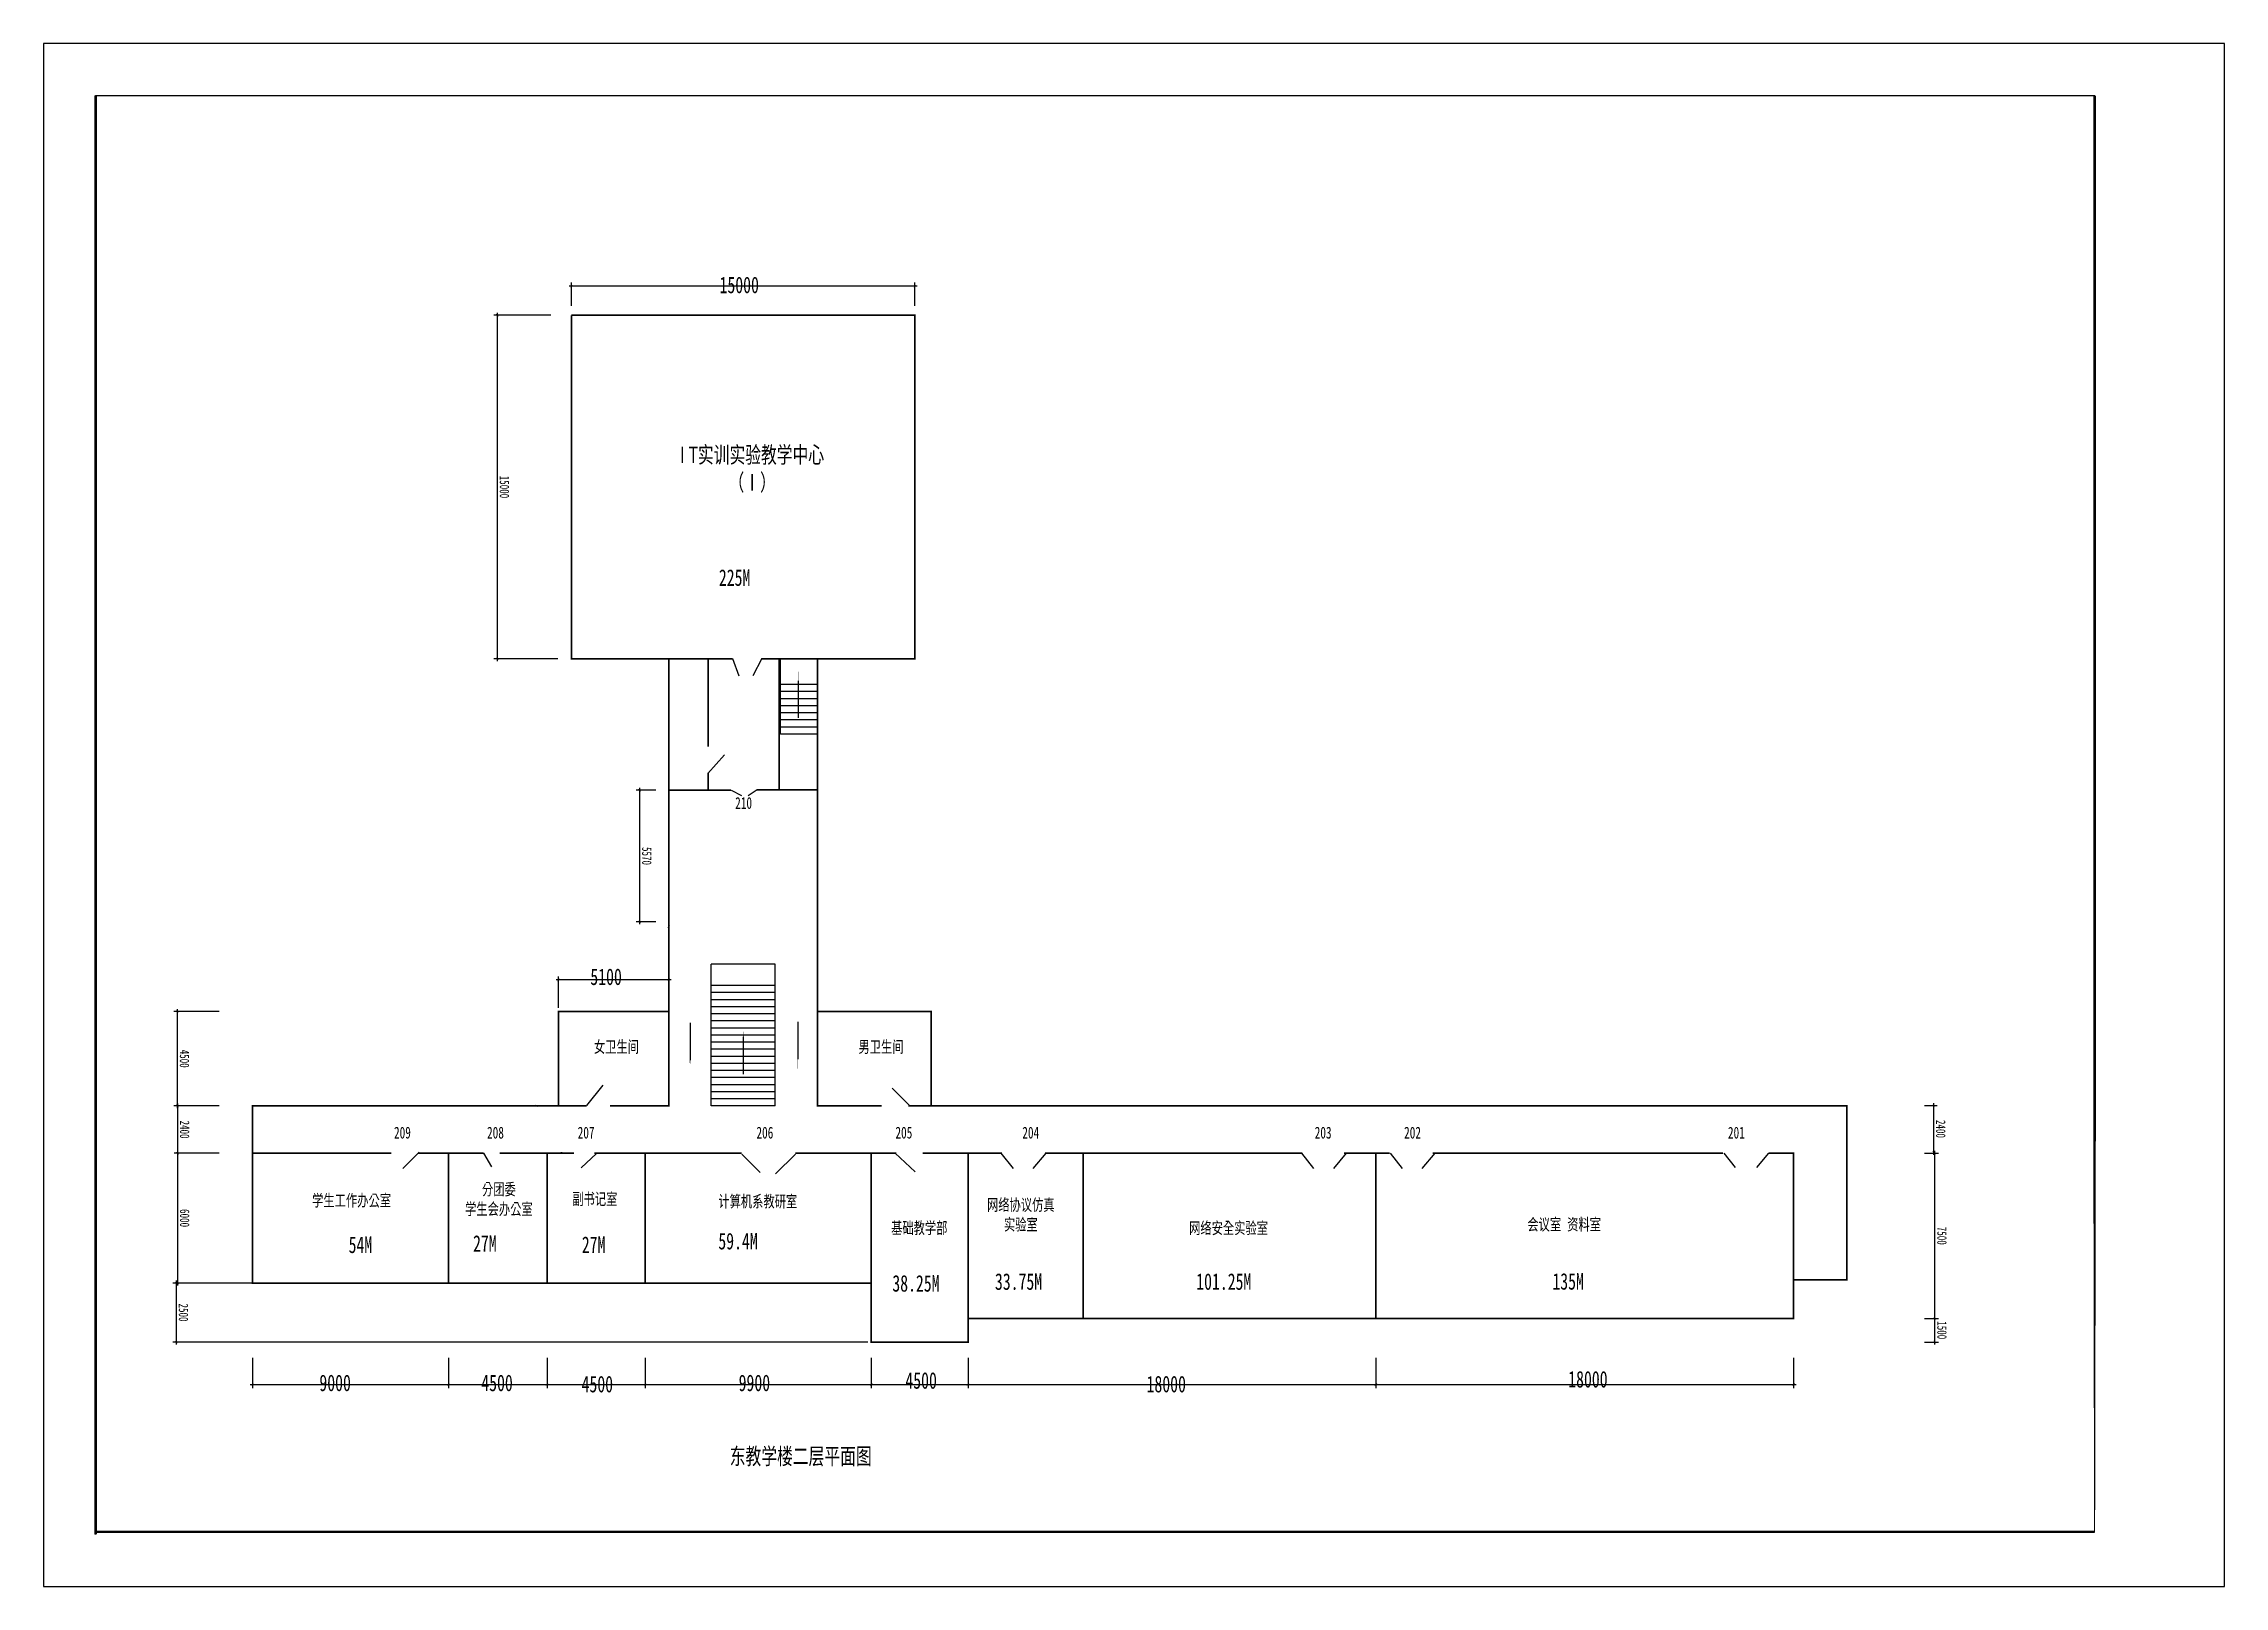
# Model space of a CAD drawing. Extents: x 130045 to 222445, y 75982 to 141322.
import ezdxf

# ---------------------------------------------------------------- set-up
doc = ezdxf.new("R2010")
doc.units = 0
doc.layers.get('0').update_dxf_attribs({"linetype": 'CONTINUOUS'})
doc.layers.get('DEFPOINTS').update_dxf_attribs({"linetype": 'CONTINUOUS'})
doc.layers.add('其他', color=4, linetype='CONTINUOUS')
doc.styles.add('1', font='', dxfattribs={"width": 0.7, "height": 400})
doc.styles.get("Standard").update_dxf_attribs({"font": '', "width": 0.7, "height": 700})
doc.styles.get('1').set_extended_font_data('FangSong_GB2312')
doc.styles.get('Standard').set_extended_font_data('FangSong_GB2312')

# ---------------------------------------------------------------- blocks, each defined once
blk = doc.blocks.new('_ARCHTICK')
at = {"color": 0, "linetype": 'ByBlock', "const_width": 0.15}
blk.add_lwpolyline([(-0.5, -0.5), (0.5, 0.5)], dxfattribs=at)

msp = doc.modelspace()

# ---------------------------------------------------------------- linework, layer by layer
at = {"color": 0, "linetype": 'ByBlock'}
for p, q in [((167060, 131050), (152310, 131050)), ((152410, 130212), (152410, 131200)), ((166960, 130212), (166960, 131200)), ((151530, 129820), (149121, 129820)), ((149271, 115170), (149271, 129920)), ((151530, 115270), (149121, 115270)), ((151530, 115270), (150842, 115270)), ((151835, 115270), (150901, 115270)), ((155987, 109700), (155152, 109700)), ((155302, 104030), (155302, 109800)), ((156530, 104280), (156530, 105681)), ((155987, 104130), (155152, 104130)), ((156635, 101667), (151765, 101667)), ((151865, 100480), (151865, 101817)), ((156535, 100480), (156535, 101817)), ((137484, 100330), (135564, 100330)), ((135714, 96230), (135714, 100430)), ((137484, 96330), (135564, 96330)), ((137484, 96330), (135571, 96330)), ((135721, 96430), (135721, 94230)), ((151715, 96330), (150781, 96330)), ((209738, 96354), (210278, 96354)), ((210128, 94254), (210128, 96454)), ((137484, 94330), (135571, 94330)), ((135721, 94430), (135721, 88730)), ((209738, 94330), (210328, 94330)), ((210178, 87230), (210178, 94430)), ((164965, 88830), (135521, 88830)), ((137484, 88830), (135571, 88830)), ((135671, 86230), (135671, 88930)), ((209738, 87330), (210328, 87330)), ((209738, 87330), (210328, 87330)), ((210178, 86230), (210178, 87430)), ((164965, 86330), (135521, 86330)), ((209738, 86330), (210328, 86330)), ((138895, 85656), (138895, 84379)), ((147195, 85656), (147195, 84379)), ((151375, 85656), (151375, 84382)), ((155535, 85656), (155535, 84382)), ((165115, 85656), (165115, 84382)), ((169215, 85656), (169215, 84379)), ((169215, 85656), (169215, 84382)), ((186495, 85656), (186495, 84379)), ((204195, 85656), (204195, 84382)), ((138795, 84529), (147295, 84529)), ((147085, 84532), (151475, 84532)), ((151275, 84532), (155635, 84532)), ((155435, 84532), (165215, 84532)), ((165015, 84532), (169315, 84532)), ((169115, 84529), (186595, 84529)), ((186395, 84532), (204295, 84532))]:
    msp.add_line(p, q, dxfattribs=at)
at = {"layer": 'DEFPOINTS', "color": 0, "linetype": 'ByBlock'}
for p in [(152410, 131050), (149271, 129820), (152410, 129820), (152410, 129820), (166960, 129820), (151051, 115270), (151985, 115270), (152260, 115270), (152410, 115270), (155302, 109700), (156535, 109700), (156385, 104130), (156385, 103916), (156535, 104130), (151865, 101667), (135714, 100330), (151865, 100330), (156535, 100330), (138895, 96330), (138895, 96330), (138895, 96330), (142661, 96330), (142661, 96330), (151865, 96330), (154860, 96323), (173033, 96354), (189930, 96330), (189930, 96330), (209141, 96354), (209141, 96354), (210128, 96354), (135721, 94330), (138895, 94330), (138895, 94330), (204195, 94330), (209141, 94354), (210178, 94330), (135671, 88830), (135721, 88830), (138895, 88830), (138895, 88830), (147185, 88830), (147195, 88830), (151375, 88830), (151375, 88830), (165115, 88830), (155535, 87830), (155535, 87830), (169215, 87330), (186495, 87330), (186495, 87330), (204195, 87330), (204195, 87330), (210178, 87330), (165115, 86330), (165115, 86330), (165115, 86330), (169215, 86330), (169215, 86330), (169215, 86330), (147195, 84529), (151375, 84532), (155535, 84532), (165115, 84532), (169215, 84532), (186495, 84529), (204195, 84532)]:
    msp.add_point(p, dxfattribs=at)
at = {"layer": '其他', "color": 0}
for p, q in [((222445, 141322), (130045, 141322)), ((130045, 141322), (130045, 75982)), ((222445, 75982), (222445, 141322)), ((132245, 139122), (216945, 139122)), ((132245, 78182), (132245, 139122)), ((159237, 115281), (159508, 114547)), ((160476, 115281), (160089, 114547)), ((161269, 112077), (161269, 115283)), ((162807, 114177), (161269, 114177)), ((162807, 113877), (161269, 113877)), ((162028, 112764), (162028, 114341)), ((162807, 113577), (161269, 113577)), ((162807, 113277), (161269, 113277)), ((162807, 112977), (161269, 112977)), ((162807, 112677), (161269, 112677)), ((162807, 112377), (161269, 112377)), ((162807, 112077), (161269, 112077)), ((158192, 110409), (158895, 111199)), ((159173, 109700), (159610, 109479)), ((160277, 109722), (159893, 109468)), ((158335, 102330), (158326, 102330)), ((158335, 96330), (158335, 102330)), ((161035, 102330), (158335, 102330)), ((161035, 96330), (161035, 102330)), ((161035, 102330), (161040, 102330)), ((161035, 101430), (158335, 101430)), ((161035, 101130), (158335, 101130)), ((161035, 100830), (158335, 100830)), ((157433, 99850), (157433, 98272)), ((161035, 100530), (158335, 100530)), ((161035, 100230), (158335, 100230)), ((161035, 99930), (158335, 99930)), ((162003, 99889), (162003, 98311)), ((161035, 99630), (158335, 99630)), ((161035, 99330), (158335, 99330)), ((161035, 99030), (158335, 99030)), ((159694, 97680), (159694, 99258)), ((161035, 98730), (158335, 98730)), ((161035, 98430), (158335, 98430)), ((161035, 98130), (158335, 98130)), ((153061, 96349), (153751, 97210)), ((161035, 97830), (158335, 97830)), ((161035, 97530), (158335, 97530)), ((161035, 97230), (158335, 97230)), ((166729, 96349), (165996, 97081)), ((156535, 96330), (156535, 96330)), ((158326, 96330), (158335, 96330)), ((161035, 96930), (158335, 96930)), ((161035, 96630), (158335, 96630)), ((161035, 96330), (158335, 96330)), ((161040, 96330), (161035, 96330)), ((162835, 96330), (162831, 96330)), ((145952, 94366), (145266, 93680)), ((148685, 94330), (149018, 93751)), ((153471, 94318), (152824, 93715)), ((159623, 94288), (160401, 93511)), ((161896, 94288), (161059, 93452)), ((166130, 94329), (166974, 93534)), ((170609, 94326), (171120, 93681)), ((172506, 94326), (171962, 93681)), ((183341, 94326), (183852, 93681)), ((185239, 94326), (184694, 93681)), ((187093, 94326), (187603, 93681)), ((188990, 94326), (188445, 93681)), ((201235, 94326), (201712, 93724)), ((203132, 94326), (202624, 93724)), ((216945, 78292), (216945, 78292)), ((130045, 75982), (222445, 75982))]:
    msp.add_line(p, q, dxfattribs=at)
for points, const_width in [([(132245, 139122), (132245, 78182)], 110), ([(132245, 78298), (216945, 78292), (216945, 139122), (132245, 139122)], 50), ([(152410, 129820), (158321, 129820)], 70), ([(156535, 115270), (152410, 115270), (152410, 129820)], 70), ([(158321, 129820), (159528, 129820)], 70), ([(159528, 129820), (166960, 129820), (166960, 115270), (162835, 115270)], 70), ([(158537, 115270), (156535, 115270)], 70), ([(156535, 109700), (156535, 115270)], 70), ([(158205, 111550), (158205, 115270)], 70), ([(158537, 115270), (159241, 115270)], 70), ([(160470, 115270), (160908, 115270)], 70), ([(162835, 109700), (162835, 115270), (160908, 115270)], 70), ([(161213, 111550), (161213, 115270)], 70), ([(161213, 109700), (161213, 113420)], 70), ([(156535, 109700), (158205, 109700), (158205, 110452)], 70), ([(156535, 105283), (156535, 109700), (159173, 109700)], 70), ([(160277, 109722), (162805, 109722)], 70), ([(162835, 104130), (162835, 109700)], 70), ([(156535, 105326), (156535, 106330)], 70), ([(162835, 106290), (162835, 96330), (165556, 96330)], 70), ([(156535, 104637), (156535, 105283)], 70), ([(156535, 100330), (156535, 104637)], 70), ([(156535, 104130), (156535, 104637)], 70), ([(156535, 98846), (156535, 100330), (151865, 100330), (151865, 96330)], 70), ([(151865, 100330), (151865, 100330)], 70), ([(167647, 96330), (167647, 100330), (162835, 100330)], 70), ([(156535, 97813), (156535, 98846)], 70), ([(154044, 96330), (156535, 96330), (156535, 97813)], 70), ([(138895, 94330), (138895, 96330), (144265, 96330)], 70), ([(138895, 96330), (151825, 96330)], 70), ([(144265, 96330), (151865, 96330)], 70), ([(151865, 96330), (153052, 96330)], 70), ([(166677, 96330), (204195, 96330)], 70), ([(204195, 96330), (206443, 96330), (206443, 88963), (204195, 88963)], 70), ([(140406, 94330), (138895, 94330), (138895, 88830), (142995, 88830), (151375, 88830)], 70), ([(140406, 94330), (141268, 94330)], 70), ([(142995, 94330), (141268, 94330)], 70), ([(144776, 94330), (142995, 94330)], 70), ([(148426, 94330), (145917, 94330)], 70), ([(148685, 94330), (147195, 94330), (147195, 92694)], 70), ([(147195, 94330), (147195, 88830)], 70), ([(152522, 94330), (149374, 94330)], 70), ([(151375, 94330), (149374, 94330)], 70), ([(155535, 88830), (151375, 88830), (151375, 94330)], 70), ([(151985, 94377), (151985, 94330)], 70), ([(155535, 94330), (153384, 94330)], 70), ([(159623, 94328), (155535, 94326)], 70), ([(155535, 94326), (155535, 88830), (158148, 88830)], 70), ([(165115, 94330), (161896, 94329)], 70), ([(165115, 94330), (165087, 94330)], 70), ([(182355, 87330), (169215, 87330), (169215, 86330), (165115, 86330), (165115, 94330), (166173, 94330)], 70), ([(167294, 94330), (169215, 94330), (169215, 90647)], 70), ([(169215, 94330), (170657, 94330)], 70), ([(169215, 94330), (169215, 87330)], 70), ([(172468, 94330), (182355, 94330)], 70), ([(174089, 87330), (174089, 94330)], 70), ([(203143, 94330), (204195, 94330), (204195, 87330), (186495, 87330), (182355, 87330)], 70), ([(182355, 94330), (183374, 94330)], 70), ([(185142, 94330), (186495, 94330), (187082, 94330)], 70), ([(186495, 87330), (186495, 94330)], 70), ([(188893, 94330), (201203, 94330)], 70), ([(147195, 88830), (142995, 88830)], 70), ([(162201, 88830), (158148, 88830)], 70), ([(162201, 88830), (165115, 88830)], 70)]:
    msp.add_lwpolyline(points, dxfattribs=dict(at, const_width=const_width))
at = {"layer": '其他', "color": 0, "const_width": 110}
msp.add_lwpolyline([(216945, 78292), (216945, 139122)], close=True, dxfattribs=at)
at = {"layer": '其他', "color": 0}
for points in [[(162028, 114341, 20, 0, 0), (162028, 114806, 0, 0, 0)], [(159694, 99258, 20, 0, 0), (159694, 99723, 0, 0, 0)], [(157433, 98272, 20, 0, 0), (157433, 97807, 0, 0, 0)], [(162003, 98311, 20, 0, 0), (162003, 97846, 0, 0, 0)], [(132245, 78292, 110, 110, 0), (216945, 78292, 0, 0, 0), (132245, 78182, 0, 0, 0)]]:
    msp.add_lwpolyline(points, format="xyseb", dxfattribs=at)
msp.add_lwpolyline([(186389, 94330), (186389, 94330)], dxfattribs=at)

# ---------------------------------------------------------------- block references
at = {"color": 0, "linetype": 'ByBlock', "xscale": 100, "yscale": 100, "zscale": 100}
for p, rotation in [((152410, 131050), 180), ((149271, 129820), 90), ((149271, 115270), 270), ((155302, 109700), 90), ((155302, 104130), 270), ((156530, 103916), 180), ((151865, 101667), 180), ((135714, 100330), 90), ((135714, 96330), 270), ((135721, 96330), 90), ((150931, 96330), 270), ((210128, 96354), 90), ((135721, 94330), 90), ((135721, 94330), 270), ((210128, 94354), 270), ((210178, 94330), 90), ((135671, 88830), 90), ((135721, 88830), 270), ((210178, 87330), 90), ((210178, 87330), 270), ((135671, 86330), 270), ((210178, 86330), 270), ((138895, 84529), 180), ((147185, 84532), 180), ((151375, 84532), 180), ((155535, 84532), 180), ((165115, 84532), 180), ((169215, 84529), 180), ((186495, 84532), 180)]:
    msp.add_blockref('_ARCHTICK', p, dxfattribs=dict(at, rotation=rotation))
for p in [(166960, 131050), (156535, 101667), (147195, 84529), (151375, 84532), (155535, 84532), (165115, 84532), (169215, 84532), (186495, 84529), (204195, 84532)]:
    msp.add_blockref('_ARCHTICK', p, dxfattribs=at)

# ---------------------------------------------------------------- texts
at = {"color": 0, "linetype": 'ByBlock', "char_height": 400, "attachment_point": 5, "rotation": 270, "style": '1'}
for s, insert in [('15000', (149571, 122545)), ('\\A1;5570', (155602, 106915)), ('4500', (136014, 98330)), ('2400', (136021, 95330)), ('2400', (210428, 95354)), ('6000', (136021, 91580)), ('7500', (210478, 90830)), ('\\A1;2500', (135971, 87580)), ('1500', (210478, 86830))]:
    msp.add_mtext(s, dxfattribs=dict(at, insert=insert))
at = {"layer": '其他', "color": 0}
for s, insert, char_height, width, attachment_point in [('15000', (158685, 131453), 700, 2610.88, 1), ('{\\fGulim|b0|i0|c134|p34;I T\\fPMingLiU|b0|i0|c136|p18;实\\fPMingLiU|b0|i0|c134|p18;训实验教学\\fGulim|b0|i0|c134|p34;中心（Ⅰ）}', (160067, 124259), 700, 6436.37, 2), ('{\\C3;225M}', (158656, 119057), 700, 3174.01, 1), ('{\\C2;210}', (159347, 109411), 500, 1075.07, 1), ('5100', (153211, 102152), 700, 1842.98, 1), ('女卫生间', (153361, 99085), 500, 2662.08, 1), ('男卫生间', (164572, 99085), 500, 2662.08, 1), ('{\\C2;209}', (144891, 95449), 500, 1382.23, 1), ('{\\C2;208}', (148833, 95449), 500, 1382.23, 1), ('{\\C2;207}', (152673, 95449), 500, 1382.23, 1), ('{\\C2;206}', (160249, 95449), 500, 1382.23, 1), ('{\\C2;205}', (166138, 95449), 500, 1382.23, 1), ('{\\C2;204}', (171513, 95449), 500, 1382.23, 1), ('{\\C2;203}', (183902, 95449), 500, 1382.23, 1), ('{\\C2;202}', (187690, 95449), 500, 1382.23, 1), ('{\\C2;201}', (201410, 95449), 500, 1382.23, 1), ('{\\fPMingLiU|b0|i0|c136|p18;学\\fGulim|b0|i0|c134|p34;生工作\\fPMingLiU|b0|i0|c134|p18;办\\fGulim|b0|i0|c134|p34;公室}', (143093, 92578), 500, 3827.96, 2), ('{\\fGulim|b0|i0|c129|p34;分\\fPMingLiU|b0|i0|c136|p18;团\\fGulim|b0|i0|c134|p34;委\\P\\fPMingLiU|b0|i0|c134|p18;学\\fGulim|b0|i0|c134|p34;生\\fPMingLiU|b0|i0|c134|p18;会办\\fGulim|b0|i0|c134|p34;公室}', (149334, 93052), 500, 3004.9, 2), ('{\\fGulim|b0|i0|c129|p34;副\\fPMingLiU|b0|i0|c136|p18;书\\fPMingLiU|b0|i0|c134|p18;记\\fGulim|b0|i0|c134|p34;室}', (153401, 92642), 500, 2436.38, 2), ('{\\fPMingLiU|b0|i0|c134|p18;计算机系教研室}', (158634, 92540), 500, 5079.76, 1), ('{\\fPMingLiU|b0|i0|c134|p18;网络协议仿真\\P实验\\fGulim|b0|i0|c134|p34;室}', (171449, 92393), 500, 3309.19, 2), ('{\\fPMingLiU|b0|i0|c134|p18;基础教学部}', (165954, 91415), 500, 2559.69, 1), ('{\\fPMingLiU|b0|i0|c134|p18;网络安全实验\\fGulim|b0|i0|c134|p34;室}', (178580, 91410), 500, 6808.77, 1), ('{\\fPMingLiU|b0|i0|c134|p18;会议\\fGulim|b0|i0|c134|p34;室  \\fPMingLiU|b0|i0|c134|p18;资\\fGulim|b0|i0|c134|p34;料室}', (192912, 91563), 500, 7167.13, 1), ('{\\C3;54M}', (142968, 90802), 700, 2354.91, 1), ('{\\C3;27M}', (148241, 90853), 700, 1689.39, 1), ('{\\C3;27M}', (152849, 90802), 700, 1689.39, 1), ('{\\C3;59.4M}', (158634, 90955), 700, 2047.75, 1), ('{\\C3;38.25M}', (166006, 89166), 700, 1945.36, 1), ('{\\C3;33.75M}', (170353, 89242), 700, 2047.75, 1), ('{\\C3;101.25M}', (178883, 89242), 700, 2047.75, 1), ('{\\C3;135M}', (193973, 89249), 700, 2303.72, 1), ('4500', (166559, 85053), 700, 1484.62, 1), ('18000', (194644, 85105), 700, 2918.04, 1), ('9000', (141730, 84951), 700, 2457.3, 1), ('4500', (148590, 84951), 700, 1740.59, 1), ('4500', (152839, 84900), 700, 1945.36, 1), ('9900', (159494, 84951), 700, 2610.88, 1), ('18000', (176778, 84901), 700, 3225.21, 1), (' 东教学楼二层平面图', (158782, 81846), 700, 12105.03, 1)]:
    msp.add_mtext(s, dxfattribs=dict(at, insert=insert, char_height=char_height, width=width, attachment_point=attachment_point))

doc.saveas('drawing.dxf')
